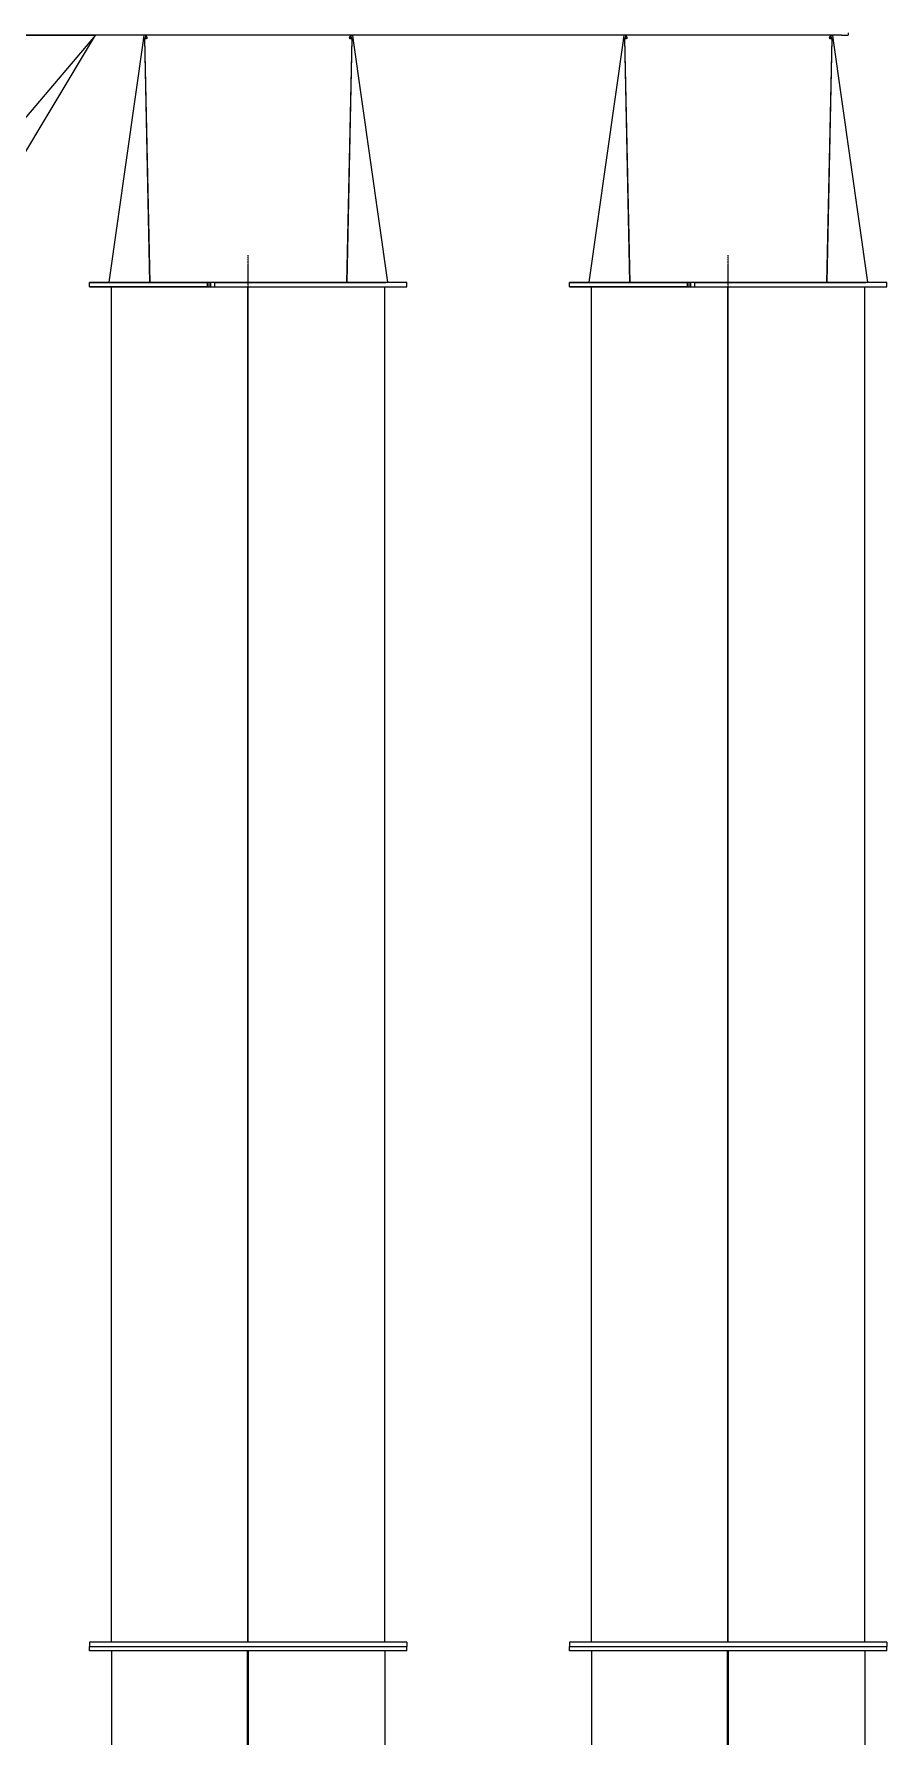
# Model space of a CAD drawing. Header units: millimetres. Extents: x 3220 to 226993, y 817 to 176024.
# Drawn here: x 129772 to 131335, y 163496 to 166617 of the extents above; entities that cross this region are included whole.
import ezdxf

# ---------------------------------------------------------------- set-up
doc = ezdxf.new("R2010")
doc.units = ezdxf.units.MM
doc.linetypes.add('CHAIN', pattern=[0.3543, 0.2362, -0.0295, 0.0591, -0.0295])
doc.layers.add('Mittellinie(DIN)', color=7, linetype='Continuous', lineweight=25, true_color=0x3f3f3f)
doc.layers.add('Sichtbare Kanten(DIN)', color=7, linetype='Continuous', lineweight=50, true_color=0x3f3f3f)

# ---------------------------------------------------------------- blocks, each defined once
blk = doc.blocks.new('be 500 tete F')
at = {"layer": 'Mittellinie(DIN)', "color": 1, "linetype": 'CHAIN', "lineweight": 0, "ltscale": 6.00042}
for p, q in [((-440, -1155), (-440, -1047)), ((440, -1155), (440, -1047))]:
    blk.add_line(p, q, dxfattribs=at)
at = {"layer": 'Sichtbare Kanten(DIN)', "color": 5, "lineweight": 0}
for p, q in [((-631.8, -649.7), (-695.5, -1096.6)), ((-660, -640), (-660, -644)), ((-648, -644), (-660, -644)), ((-648, -644), (1348, -644)), ((-631, -644), (-631.8, -649.7)), ((-629.2, -650), (-631.8, -649.7)), ((-631.8, -649.8), (-631.8, -649.8)), ((-629.2, -650), (-631.8, -649.8)), ((-629.4, -650.1), (-631.6, -650)), ((-629.8, -650.1), (-631.1, -650.2)), ((-629.8, -650.1), (-631.1, -650.2)), ((-631.1, -650.2), (-631.1, -650.2)), ((-630.2, -650.3), (-630.4, -650.3)), ((-629.8, -650.3), (-630.4, -650.3)), ((-630.2, -650.3), (-620.9, -1097.2)), ((-629.8, -650.3), (-630.2, -650.3)), ((-627.9, -649.9), (-629.8, -650.1)), ((-629.6, -650.1), (-629.8, -650.1)), ((-629.8, -650.1), (-620.5, -1097.3)), ((-627.7, -649.9), (-629.6, -650.1)), ((-628, -644), (-628.9, -650)), ((-627.3, -649.9), (-628.8, -650.1)), ((-627.3, -649.9), (-628.8, -650.1)), ((-628.8, -650.1), (-628.8, -650.1)), ((-626.8, -649.9), (-628, -650)), ((-626.8, -649.9), (-628, -650)), ((-628, -650), (-628, -650)), ((-627.9, -644), (-625.5, -649.7)), ((-627.7, -649.9), (-627.9, -649.9)), ((-627.8, -644), (-625.4, -649.7)), ((-627.7, -649.9), (-627.3, -649.9)), ((-627.3, -649.9), (-627.3, -649.9)), ((-627.3, -649.9), (-626.8, -649.9)), ((-626.8, -649.9), (-626.8, -649.9)), ((-626.8, -649.9), (-626.7, -649.9)), ((-625.9, -649.8), (-626.1, -649.8)), ((-250.2, -650.1), (-259.5, -1097)), ((-249.8, -650.3), (-259.1, -1097)), ((-252.2, -644), (-254.6, -649.7)), ((-252.1, -644), (-254.5, -649.7)), ((-253.9, -649.8), (-254.1, -649.8)), ((-253.3, -649.9), (-253.2, -649.9)), ((-253.2, -649.9), (-253.2, -649.9)), ((-253.2, -649.9), (-252.7, -649.9)), ((-253.2, -649.9), (-252, -650)), ((-253.2, -649.9), (-252, -650)), ((-252.7, -649.9), (-252.7, -649.9)), ((-252.7, -649.9), (-252.3, -649.9)), ((-252.7, -649.9), (-251.2, -650.1)), ((-252.7, -649.9), (-251.2, -650.1)), ((-252.1, -649.9), (-252.3, -649.9)), ((-252.3, -649.9), (-250.4, -650.1)), ((-252.1, -649.9), (-250.2, -650.1)), ((-252, -644), (-251.1, -650)), ((-252, -650), (-252, -650)), ((-251.2, -650.1), (-251.2, -650.1)), ((-250.8, -650), (-248.2, -649.7)), ((-250.8, -650), (-248.2, -649.8)), ((-250.6, -650.1), (-248.4, -650)), ((-250.2, -650.1), (-250.4, -650.1)), ((-250.2, -650.1), (-248.9, -650.2)), ((-250.2, -650.1), (-248.9, -650.2)), ((-250.2, -650.3), (-249.8, -650.3)), ((-250.2, -650.3), (-249.6, -650.3)), ((-249.6, -650.3), (-249.8, -650.3)), ((-249, -644), (-248.2, -649.7)), ((-248.9, -650.2), (-248.9, -650.2)), ((-248.2, -649.7), (-184.5, -1096.6)), ((-248.2, -649.8), (-248.2, -649.8)), ((248.2, -649.7), (184.5, -1096.6)), ((249, -644), (248.2, -649.7)), ((250.8, -650), (248.2, -649.7)), ((248.2, -649.8), (248.2, -649.8)), ((250.8, -650), (248.2, -649.8)), ((250.6, -650.1), (248.4, -650)), ((250.2, -650.1), (248.9, -650.2)), ((250.2, -650.1), (248.9, -650.2)), ((248.9, -650.2), (248.9, -650.2)), ((249.8, -650.3), (249.6, -650.3)), ((250.2, -650.3), (249.6, -650.3)), ((249.8, -650.3), (259.1, -1097.2)), ((250.2, -650.3), (249.8, -650.3)), ((252.1, -649.9), (250.2, -650.1)), ((250.4, -650.1), (250.2, -650.1)), ((250.2, -650.1), (259.5, -1097.3)), ((252.3, -649.9), (250.4, -650.1)), ((252, -644), (251.1, -650)), ((252.7, -649.9), (251.2, -650.1)), ((252.7, -649.9), (251.2, -650.1)), ((251.2, -650.1), (251.2, -650.1)), ((253.2, -649.9), (252, -650)), ((253.2, -649.9), (252, -650)), ((252, -650), (252, -650)), ((252.1, -644), (254.5, -649.7)), ((252.3, -649.9), (252.1, -649.9)), ((252.2, -644), (254.6, -649.7)), ((252.3, -649.9), (252.7, -649.9)), ((252.7, -649.9), (252.7, -649.9)), ((252.7, -649.9), (253.2, -649.9)), ((253.2, -649.9), (253.2, -649.9)), ((253.2, -649.9), (253.3, -649.9)), ((254.1, -649.8), (253.9, -649.8)), ((629.8, -650.1), (620.5, -1097)), ((630.2, -650.3), (620.9, -1097)), ((627.8, -644), (625.4, -649.7)), ((627.9, -644), (625.5, -649.7)), ((626.1, -649.8), (625.9, -649.8)), ((626.7, -649.9), (626.8, -649.9)), ((626.8, -649.9), (626.8, -649.9)), ((626.8, -649.9), (627.3, -649.9)), ((626.8, -649.9), (628, -650)), ((626.8, -649.9), (628, -650)), ((627.3, -649.9), (627.3, -649.9)), ((627.3, -649.9), (627.7, -649.9)), ((627.3, -649.9), (628.8, -650.1)), ((627.3, -649.9), (628.8, -650.1)), ((627.9, -649.9), (627.7, -649.9)), ((627.7, -649.9), (629.6, -650.1)), ((627.9, -649.9), (629.8, -650.1)), ((628, -644), (628.9, -650)), ((628, -650), (628, -650)), ((628.8, -650.1), (628.8, -650.1)), ((629.2, -650), (631.8, -649.7)), ((629.2, -650), (631.8, -649.8)), ((629.4, -650.1), (631.6, -650)), ((629.8, -650.1), (629.6, -650.1)), ((629.8, -650.1), (631.1, -650.2)), ((629.8, -650.1), (631.1, -650.2)), ((629.8, -650.3), (630.2, -650.3)), ((629.8, -650.3), (630.4, -650.3)), ((630.4, -650.3), (630.2, -650.3)), ((631, -644), (631.8, -649.7)), ((631.1, -650.2), (631.1, -650.2)), ((631.8, -649.7), (695.5, -1096.6)), ((631.8, -649.8), (631.8, -649.8)), ((-690.7, -1096.7), (-695.4, -1096.7)), ((-692.5, -1097), (-695.4, -1096.7)), ((-692.5, -1097), (-692.5, -1097)), ((-687.7, -1097), (-692.5, -1097)), ((-692.5, -1097), (-692.5, -1097)), ((-676.2, -1097), (-690.4, -1097)), ((-687.5, -1097), (-690.4, -1097)), ((-687.5, -1097), (-687.7, -1097)), ((-687.7, -1097), (-687.7, -1097)), ((-676.1, -1097), (-687.5, -1097)), ((-652.7, -1097.1), (-675.8, -1097.1)), ((-620.9, -1097.2), (-652.1, -1097.2)), ((-620.5, -1097.2), (-620.9, -1097.2)), ((-590.5, -1097.3), (-620.5, -1097.3)), ((-556.4, -1097.2), (-589.8, -1097.2)), ((-519.4, -1097.2), (-555.6, -1097.2)), ((-480.5, -1097.1), (-518.5, -1097.1)), ((-480, -1097), (-480.5, -1097.1)), ((-479.2, -1097), (-479.6, -1097)), ((-440.5, -1096.9), (-479.5, -1096.9)), ((-479.2, -1097), (-479.5, -1096.9)), ((-440.3, -1097), (-479.2, -1097)), ((-440.3, -1097), (-440.5, -1096.9)), ((-440, -1097), (-440.3, -1097)), ((-440, -1097), (-440, -1096.8)), ((-439.7, -1097), (-440, -1097)), ((-439.7, -1097), (-439.5, -1096.9)), ((-400.8, -1097), (-439.7, -1097)), ((-400.5, -1096.9), (-439.5, -1096.9)), ((-400.8, -1097), (-400.5, -1096.9)), ((-400.4, -1097), (-400.8, -1097)), ((-400, -1097), (-399.5, -1097.1)), ((-378.1, -1097.1), (-399.5, -1097.1)), ((-378.1, -1097), (-378.1, -1105)), ((-378.1, -1097), (-370.9, -1097)), ((-370.9, -1105), (-378.1, -1105)), ((-370.9, -1097), (-367.7, -1097)), ((-370.9, -1097), (-370.9, -1105)), ((-367.7, -1105), (-370.9, -1105)), ((-367.7, -1097), (-364.7, -1097)), ((-367.7, -1097), (-367.7, -1105)), ((-364.7, -1105), (-367.7, -1105)), ((-149, -1097), (-364.7, -1097)), ((-364.7, -1097), (-364.7, -1105)), ((-364.7, -1105), (-149, -1105)), ((-189.6, -1097), (-203.8, -1097)), ((-192.5, -1097), (-189.6, -1097)), ((-192.3, -1097), (-192.3, -1097)), ((-184.6, -1096.7), (-189.3, -1096.7)), ((-187.5, -1097), (-184.6, -1096.7)), ((-187.5, -1097), (-187.5, -1097)), ((-149, -1105), (-149, -1097)), ((189.3, -1096.7), (184.6, -1096.7)), ((187.5, -1097), (184.6, -1096.7)), ((187.5, -1097), (187.5, -1097)), ((192.3, -1097), (187.5, -1097)), ((187.5, -1097), (187.5, -1097)), ((203.8, -1097), (189.6, -1097)), ((192.5, -1097), (189.6, -1097)), ((192.5, -1097), (192.3, -1097)), ((192.3, -1097), (192.3, -1097)), ((203.9, -1097), (192.5, -1097)), ((227.3, -1097.1), (204.2, -1097.1)), ((259.1, -1097.2), (227.9, -1097.2)), ((259.5, -1097.2), (259.1, -1097.2)), ((289.5, -1097.3), (259.5, -1097.3)), ((323.6, -1097.2), (290.2, -1097.2)), ((360.6, -1097.2), (324.4, -1097.2)), ((399.5, -1097.1), (361.5, -1097.1)), ((400, -1097), (399.5, -1097.1)), ((400.8, -1097), (400.4, -1097)), ((439.5, -1096.9), (400.5, -1096.9)), ((400.8, -1097), (400.5, -1096.9)), ((439.7, -1097), (400.8, -1097)), ((439.7, -1097), (439.5, -1096.9)), ((440, -1097), (439.7, -1097)), ((440, -1097), (440, -1096.8)), ((440.3, -1097), (440, -1097)), ((440.3, -1097), (440.5, -1096.9)), ((479.2, -1097), (440.3, -1097)), ((479.5, -1096.9), (440.5, -1096.9)), ((479.2, -1097), (479.5, -1096.9)), ((479.6, -1097), (479.2, -1097)), ((480, -1097), (480.5, -1097.1)), ((501.9, -1097.1), (480.5, -1097.1)), ((501.9, -1097), (501.9, -1105)), ((501.9, -1097), (509.1, -1097)), ((509.1, -1105), (501.9, -1105)), ((509.1, -1097), (512.3, -1097)), ((509.1, -1097), (509.1, -1105)), ((512.3, -1105), (509.1, -1105)), ((512.3, -1097), (515.3, -1097)), ((512.3, -1097), (512.3, -1105)), ((515.3, -1105), (512.3, -1105)), ((731, -1097), (515.3, -1097)), ((515.3, -1097), (515.3, -1105)), ((515.3, -1105), (731, -1105)), ((690.4, -1097), (676.2, -1097)), ((687.5, -1097), (690.4, -1097)), ((687.7, -1097), (687.7, -1097)), ((695.4, -1096.7), (690.7, -1096.7)), ((692.5, -1097), (695.4, -1096.7)), ((692.5, -1097), (692.5, -1097)), ((731, -1105), (731, -1097))]:
    blk.add_line(p, q, dxfattribs=at)
for centre, major_axis, ratio, start_param, end_param in [((-625.8, -650.1), (6, -0.4), 0.217748, 3.125321, 3.234083), ((-625.8, -650.1), (6, -0.38), 0.176919, 3.234167, 3.445317), ((-625.8, -650.1), (-6, 0.29), 0.133396, 0.299193, 0.503882), ((-625.8, -650.1), (-6, 0.14), 0.089661, 0.497011, 0.696071), ((-625.7, -649.9), (-6, -0.26), 0.020531, 0.861305, 1.017992), ((-625.7, -649.9), (-6, -0.48), 0.002142, 5.109262, 5.267617), ((-625.6, -649.9), (-6, -0.71), 0.018107, 4.948207, 5.109693), ((-625.6, -649.9), (6.01, 0.93), 0.026914, 1.639697, 1.805211), ((-625.5, -649.9), (6.02, 1.15), 0.028773, 1.551881, 1.636851), ((-254.5, -649.9), (-6.02, 1.15), 0.028773, 4.646335, 4.731305), ((-254.4, -649.9), (6.01, -0.93), 0.026914, 1.336382, 1.501895), ((-254.4, -649.9), (6, -0.71), 0.018107, 1.173492, 1.334979), ((-254.3, -649.9), (6, -0.48), 0.002142, 1.015568, 1.173923), ((-254.3, -649.9), (-6, 0.26), 0.020531, 2.123601, 2.280287), ((-254.2, -650.1), (-6, -0.14), 0.089661, 2.445522, 2.644582), ((-254.2, -650.1), (6, 0.29), 0.133396, 5.779303, 5.983992), ((-254.2, -650.1), (6, 0.38), 0.176919, 5.979461, 6.190611), ((-254.2, -650.1), (6, 0.4), 0.217748, 6.190695, 6.299457), ((254.2, -650.1), (6, -0.4), 0.217748, 3.125321, 3.234083), ((254.2, -650.1), (6, -0.38), 0.176919, 3.234167, 3.445317), ((254.2, -650.1), (-6, 0.29), 0.133396, 0.299193, 0.503882), ((254.2, -650.1), (-6, 0.14), 0.089661, 0.497011, 0.696071), ((254.3, -649.9), (-6, -0.26), 0.020531, 0.861305, 1.017992), ((254.3, -649.9), (-6, -0.48), 0.002142, 5.109262, 5.267617), ((254.4, -649.9), (-6, -0.71), 0.018107, 4.948207, 5.109693), ((254.4, -649.9), (6.01, 0.93), 0.026914, 1.639697, 1.805211), ((254.5, -649.9), (6.02, 1.15), 0.028773, 1.551881, 1.636851), ((625.5, -649.9), (-6.02, 1.15), 0.028773, 4.646335, 4.731305), ((625.6, -649.9), (6.01, -0.93), 0.026914, 1.336382, 1.501895), ((625.6, -649.9), (6, -0.71), 0.018107, 1.173492, 1.334979), ((625.7, -649.9), (6, -0.48), 0.002142, 1.015568, 1.173923), ((625.7, -649.9), (-6, 0.26), 0.020531, 2.123601, 2.280287), ((625.8, -650.1), (-6, -0.14), 0.089661, 2.445522, 2.644582), ((625.8, -650.1), (6, 0.29), 0.133396, 5.779303, 5.983992), ((625.8, -650.1), (6, 0.38), 0.176919, 5.979461, 6.190611), ((625.8, -650.1), (6, 0.4), 0.217748, 6.190695, 6.299457), ((-689.5, -1097), (-6, 0.4), 0.217748, 6.266913, 6.375676), ((-684.7, -1097), (-6, 0.38), 0.176919, 0.092575, 0.303724), ((-670.5, -1097), (6, -0.29), 0.133396, 3.440786, 3.645475), ((-647.5, -1097), (6, -0.14), 0.089661, 3.638603, 3.837664), ((-586.6, -1097), (6, 0.26), 0.020531, 4.002898, 4.159585), ((-553.2, -1097), (-6, -0.48), 0.002142, 5.109262, 5.267617), ((-517.1, -1097), (-6, -0.71), 0.018107, 4.948207, 5.109693), ((-479, -1097), (6.01, 0.93), 0.026914, 1.639697, 1.805211), ((-440.1, -1097), (6.02, 1.15), 0.028773, 1.551881, 1.636851), ((-439.9, -1097), (-6.02, 1.15), 0.028773, 4.646335, 4.731305), ((-401, -1097), (6.01, -0.93), 0.026914, 1.336382, 1.501895), ((-209.5, -1097), (-6, -0.29), 0.133396, 2.790747, 2.8424), ((-195.3, -1097), (-6, -0.38), 0.176919, 2.837868, 3.049018), ((-190.5, -1097), (-6, -0.4), 0.217748, 3.049102, 3.157865), ((190.5, -1097), (-6, 0.4), 0.217748, 6.266913, 6.375676), ((195.3, -1097), (-6, 0.38), 0.176919, 0.092575, 0.303724), ((209.5, -1097), (6, -0.29), 0.133396, 3.440786, 3.645475), ((232.5, -1097), (6, -0.14), 0.089661, 3.638603, 3.837664), ((293.4, -1097), (6, 0.26), 0.020531, 4.002898, 4.159585), ((326.8, -1097), (-6, -0.48), 0.002142, 5.109262, 5.267617), ((362.9, -1097), (-6, -0.71), 0.018107, 4.948207, 5.109693), ((401, -1097), (6.01, 0.93), 0.026914, 1.639697, 1.805211), ((439.9, -1097), (6.02, 1.15), 0.028773, 1.551881, 1.636851), ((440.1, -1097), (-6.02, 1.15), 0.028773, 4.646335, 4.731305), ((479, -1097), (6.01, -0.93), 0.026914, 1.336382, 1.501895), ((670.5, -1097), (-6, -0.29), 0.133396, 2.790747, 2.8424), ((684.7, -1097), (-6, -0.38), 0.176919, 2.837868, 3.049018), ((689.5, -1097), (-6, -0.4), 0.217748, 3.049102, 3.157865)]:
    blk.add_ellipse(centre, major_axis=major_axis, ratio=ratio, start_param=start_param, end_param=end_param, dxfattribs=at)
for points in [[(-518.5, -1097.1), (-518.6, -1097.1), (-518.7, -1097.1), (-518.9, -1097.1)], [(-479.6, -1097), (-479.7, -1097), (-479.8, -1097), (-480, -1097)], [(-400, -1097), (-400.2, -1097), (-400.3, -1097), (-400.4, -1097)], [(361.5, -1097.1), (361.4, -1097.1), (361.3, -1097.1), (361.1, -1097.1)], [(400.4, -1097), (400.3, -1097), (400.2, -1097), (400, -1097)], [(480, -1097), (479.8, -1097), (479.7, -1097), (479.6, -1097)]]:
    blk.add_open_spline(points, degree=3, dxfattribs=at)
blk = doc.blocks.new('be 500 gain 2000')
at = {"layer": 'Sichtbare Kanten(DIN)', "color": 5, "lineweight": 0}
for p, q in [((0, -291), (0, 291)), ((8, 291), (0, 291)), ((8, 291), (8, -291)), ((1992, -291), (1992, 291)), ((1992, 291), (2000, 291)), ((2000, 291), (2000, -291)), ((1992, 250.5), (8, 250.5)), ((8, 1), (1992, 1)), ((1992, 0), (8, 0)), ((1992, -250.5), (8, -250.5)), ((8, -291), (0, -291)), ((1992, -291), (2000, -291))]:
    blk.add_line(p, q, dxfattribs=at)
blk = doc.blocks.new('116')
at = {"layer": 'Sichtbare Kanten(DIN)', "color": 5, "lineweight": 0}
for p, q in [((-731, 34718.2), (-149, 34718.2)), ((-731, 34710.2), (-731, 34718.2)), ((-149, 34710.2), (-731, 34710.2)), ((-690.5, 32226.2), (-690.5, 34710.2)), ((-440, 32226.2), (-440, 34710.2)), ((-439, 34710.2), (-439, 32226.2)), ((-189.5, 32226.2), (-189.5, 34710.2)), ((-149, 34710.2), (-149, 34718.2)), ((149, 34718.2), (731, 34718.2)), ((149, 34710.2), (149, 34718.2)), ((731, 34710.2), (149, 34710.2)), ((189.5, 32226.2), (189.5, 34710.2)), ((440, 32226.2), (440, 34710.2)), ((441, 34710.2), (441, 32226.2)), ((690.5, 32226.2), (690.5, 34710.2)), ((731, 34710.2), (731, 34718.2)), ((-731, 32226.2), (-149, 32226.2)), ((-731, 32226.2), (-731, 32218.2)), ((-149, 32218.2), (-731, 32218.2)), ((-149, 32226.2), (-149, 32218.2)), ((149, 32226.2), (731, 32226.2)), ((149, 32226.2), (149, 32218.2)), ((731, 32218.2), (149, 32218.2)), ((731, 32226.2), (731, 32218.2))]:
    blk.add_line(p, q, dxfattribs=at)
blk.add_blockref('be 500 tete F', (0, 35815.2))
at = {"color": 5, "lineweight": 0, "xscale": -1, "rotation": 270}
for p in [(-440, 30218.2), (440, 30218.2)]:
    blk.add_blockref('be 500 gain 2000', p, dxfattribs=at)

msp = doc.modelspace()

# ---------------------------------------------------------------- linework, layer by layer
at = {"color": 4}
msp.add_lwpolyline([(129284.4, 166614.9), (129334.4, 166114.9), (129584.4, 166114.9), (129884.4, 166614.9), (129459.4, 166114.9), (129284.4, 166614.9), (129884.4, 166614.9)], dxfattribs=at)

# ---------------------------------------------------------------- block references
at = {"xscale": -1}
msp.add_blockref('116', (130604.1, 131443.7), dxfattribs=at)

doc.saveas('drawing.dxf')
